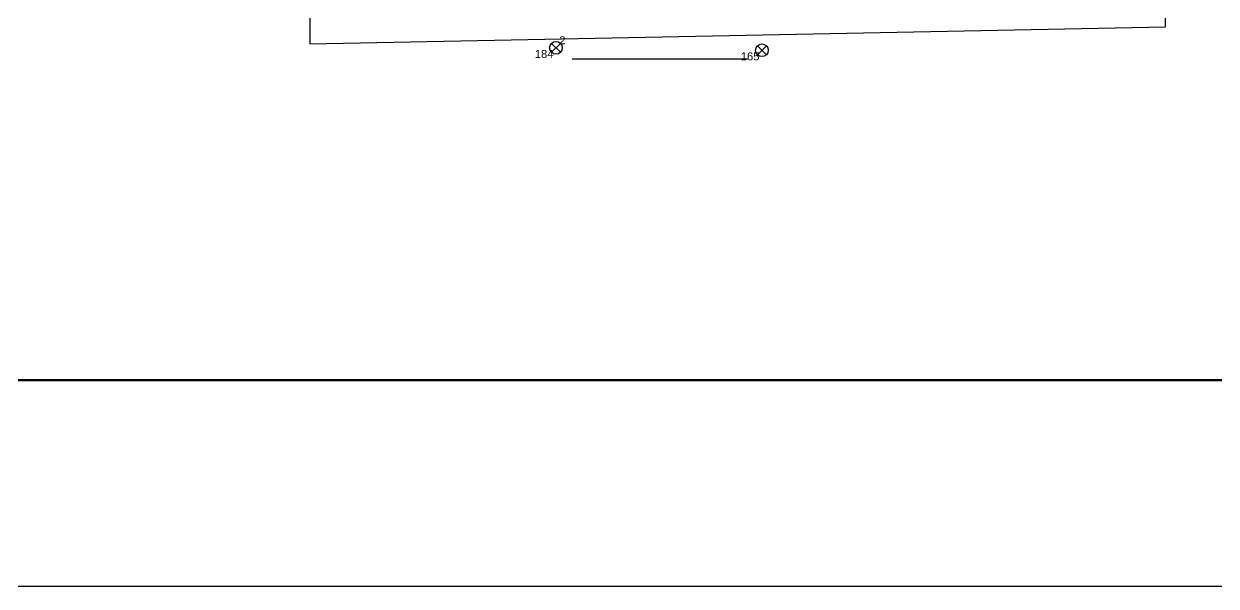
# Model space of a CAD drawing. Header units: millimetres. Extents: x 1508 to 209369, y 3688 to 146097.
# Drawn here: x 140062 to 168260, y 3728 to 17027 of the extents above; entities that cross this region are included whole.
import ezdxf

# ---------------------------------------------------------------- set-up
doc = ezdxf.new("R2010")
doc.units = ezdxf.units.MM
doc.layers.add('CAXA0', color=7, linetype='Continuous', lineweight=70)
for name, color, linetype, true_color in [('Ndc8_Cluster', 7, 'Continuous', 0x808000), ('Ndc8_IgnoreFalseLine', 1, 'Continuous', 0xff0000), ('Ndc8_IgnoreFalseLineID', 1, 'Continuous', 0xff0000), ('Ndc8_NavigationArea', 7, 'Continuous', 0x800080), ('Ndc8_Reflector', 7, 'Continuous', 0x008000), ('Ndc8_ReflectorID', 7, 'Continuous', 0x008000)]:
    doc.layers.add(name, color=color, linetype=linetype, true_color=true_color)
doc.styles.add('Ndc8Style', font='arial.ttf', dxfattribs={"height": 0.2})

msp = doc.modelspace()

# ---------------------------------------------------------------- linework, layer by layer
at = {"layer": 'CAXA0', "linetype": 'Continuous', "lineweight": 70}
msp.add_line((5828, 8596), (194108, 8596), dxfattribs=at)
at = {"layer": 'Ndc8_Cluster'}
msp.add_lwpolyline([(149537, 58404), (146829, 57489), (146826, 16554), (167060, 16960), (167340, 57062), (162737, 58184), (157408, 60638), (157408, 60638), (157408, 60638)], close=True, dxfattribs=at)
at = {"layer": 'Ndc8_IgnoreFalseLine'}
msp.add_line((153027, 16200), (157175, 16200), dxfattribs=at)
at = {"layer": 'Ndc8_NavigationArea'}
msp.add_lwpolyline([(1688, 3728), (209369, 3728), (209369, 146097), (1688, 146097)], close=True, dxfattribs=at)
at = {"layer": 'Ndc8_Reflector'}
for p, q in [((152752, 16566), (152540, 16354)), ((152540, 16566), (152752, 16354)), ((157622, 16509), (157410, 16297)), ((157410, 16509), (157622, 16297))]:
    msp.add_line(p, q, dxfattribs=at)
for centre in [(152646, 16460), (157516, 16403)]:
    msp.add_circle(centre, 150, dxfattribs=at)

# ---------------------------------------------------------------- texts
at = {"layer": 'Ndc8_IgnoreFalseLineID', "style": 'Ndc8Style'}
msp.add_text('2', height=190, dxfattribs=at).set_placement((152725, 16543))
at = {"layer": 'Ndc8_ReflectorID', "style": 'Ndc8Style'}
for s, p in [('184', (152146, 16220)), ('165', (157016, 16163))]:
    msp.add_text(s, height=190, dxfattribs=at).set_placement(p)

doc.saveas('drawing.dxf')
